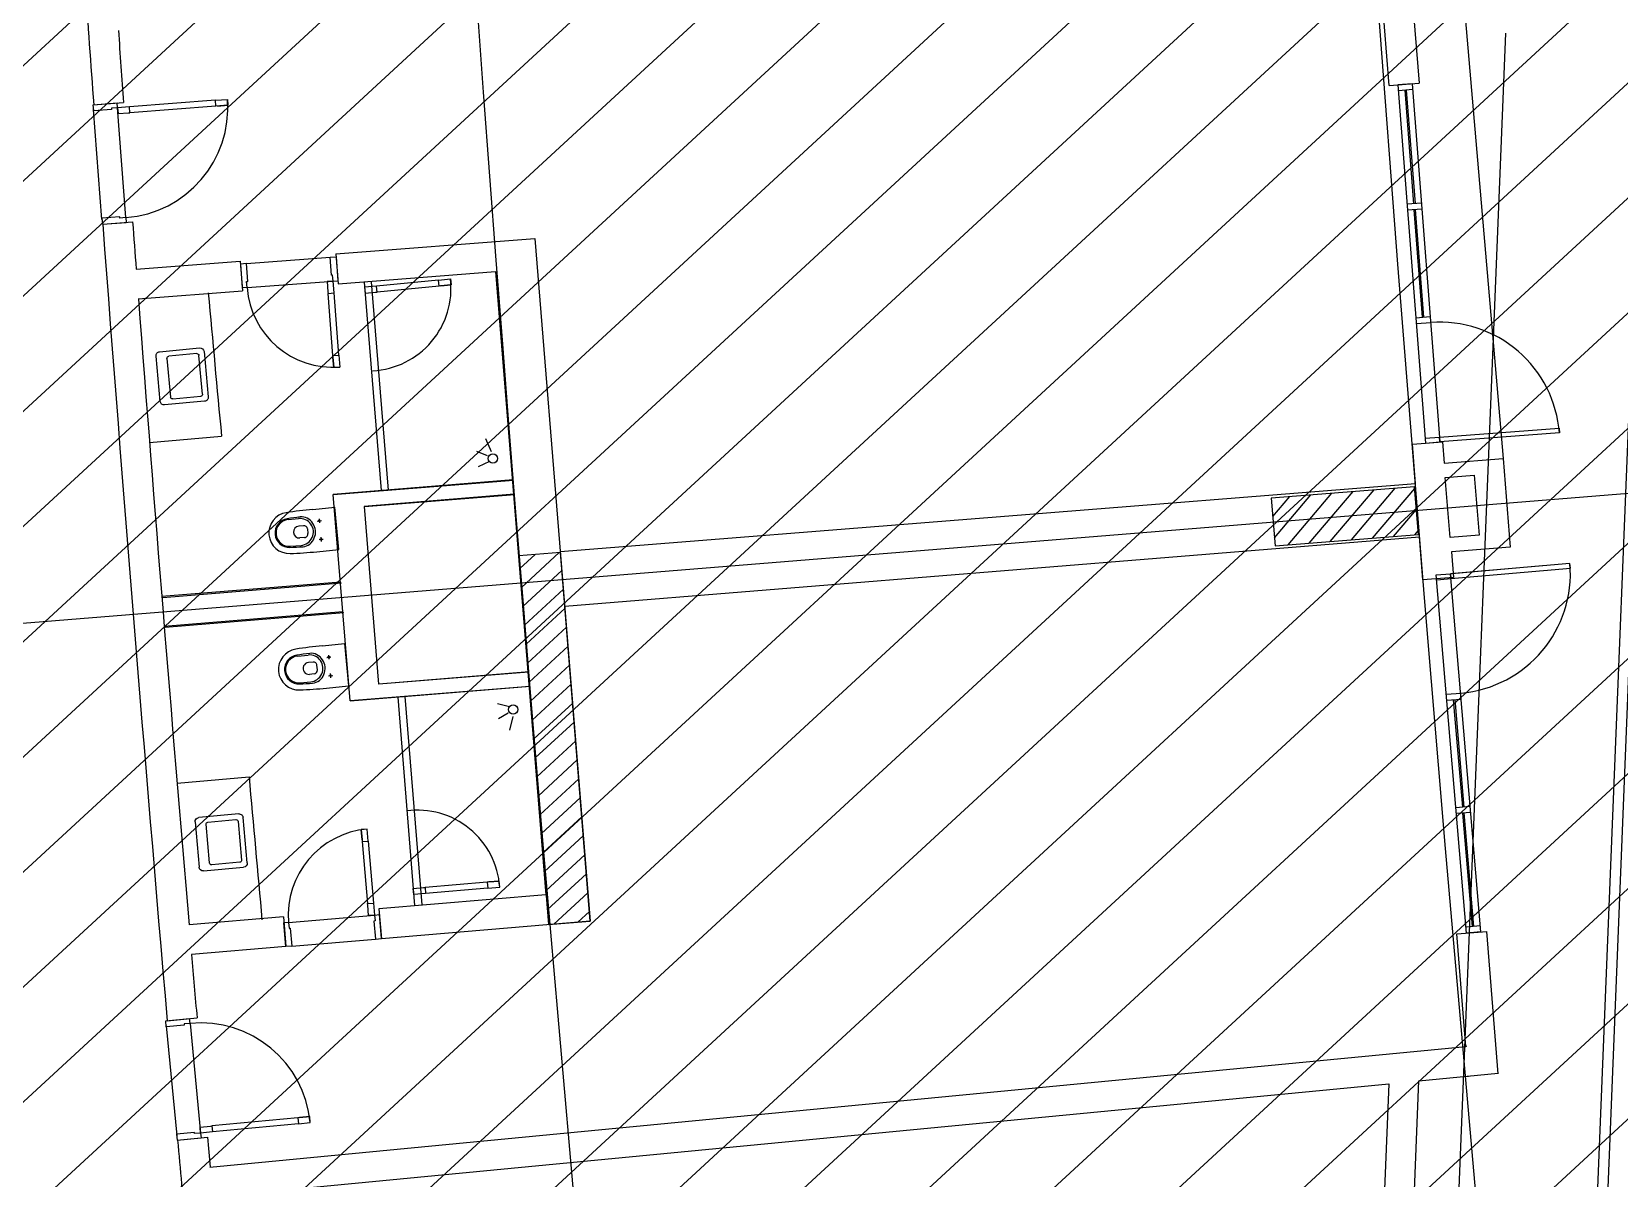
# Model space of a CAD drawing. Extents: x -678889171 to 586587, y -792238163 to 335485.
# Drawn here: x -678719757 to -678706508, y -792102568 to -792092997 of the extents above; entities that cross this region are included whole.
import ezdxf
from ezdxf.enums import TextEntityAlignment as Align

# ---------------------------------------------------------------- set-up
doc = ezdxf.new("R2010")
doc.units = 0
doc.header["$MEASUREMENT"] = 0
for name, color, linetype in [('A-FLOR-PATT', 252, 'Continuous'), ('A-SITE-PATT', 252, 'Continuous'), ('A-WALL', 252, 'Continuous')]:
    doc.layers.add(name, color=color, linetype=linetype)
doc.layers.add('BASEMENT3 LAYOUT$0$HATCH3', color=252, linetype='Continuous', lineweight=15)
doc.styles.add('Ground floor Towers$0$$Bas01-Rname$0$EN-SC', font='swissc.ttf')
doc.styles.add('Ground floor Towers$0$$Bas01-Rname$0$EN-SCL', font='swisscl.ttf')
doc.styles.add('Ground floor Towers$0$04-Ground Floor$0$V2-lower ground$0$LEVEL  FOR LICENSE LOWER GR$0$$LG- LEVEL$0$AR-SR', font='sarb.shx')

# ---------------------------------------------------------------- blocks, each defined once
blk = doc.blocks.new('A$C61C61320')
at = {"layer": 'BASEMENT3 LAYOUT$0$HATCH3'}
h = blk.add_hatch(dxfattribs=at)
h.set_pattern_fill('JIS_WOOD', color=256, scale=1000, style=0)
h.set_pattern_definition([(45, (-845711.5632553247, -468029.5931597503), (-499.9999991609842, 499.9999991609843), [])])
h.paths.add_polyline_path([(11086.00013759569, -61354.85490543771), (12440.74077330553, -169431.9252005816), (-18168.17453308101, -169031.9252005816), (-24087.31416799291, -98540.68329571502), (-23668.41511030192, -60233.84526748693)])
blk = doc.blocks.new('GR')
at = {"layer": 'A-FLOR-PATT'}
for p, q in [((93925.82694351109, 253468.0982075394), (94085.65867057705, 3693.56110051967)), ((93867.77980905012, 253253.876272934), (93986.20065903949, 3755.128903121513)), ((91918.40900584235, 99257.2808236224), (92912.18889997705, 91406.04878135034)), ((91902.92185323112, 96024.0645054795, 1.341653862677473e-08), (92085.62577808186, 94509.70724268521, 1.341653862677473e-08)), ((91837.42564028807, 94479.76243346644), (91696.43500740975, 95648.37547262096)), ((92790, 94955), (92790, -11880)), ((91837.42564028807, 94479.76243346644), (92085.62577808186, 94509.70724268521)), ((92028.62704356488, 94501.95007384742), (91909.4554973008, 94487.87376179428)), ((91909.4554973008, 94487.87376179428), (92261.36329740848, 91508.58510504694)), ((92028.62704357065, 94501.9500737986), (92380.53484367825, 91522.66141705125)), ((92034.49217358697, 94452.29526290398), (91915.32062732296, 94438.21895085093)), ((91968.82030644674, 94444.53822924999), (92080.25777648082, 93501.09682127998)), ((91980.73746107315, 94445.94586045528), (92092.17493110725, 93502.50445248524)), ((82054.38623211654, 93958.1545592152), (81339.25303007755, 93874.58121812393)), ((82054.38623211654, 93958.1545592152), (82153.71028795527, 93969.7619677001)), ((82060.18993635899, 93908.49253129584), (82054.38623211654, 93958.1545592152)), ((82153.71028795527, 93969.7619677001), (82159.51399219772, 93920.09993978073)), ((81036.63789916737, 93879.48861500472), (81288.95512388065, 93908.45568409092)), ((81036.63789916737, 93879.48861500472), (81235.28601084485, 93902.70343197453)), ((81042.44160340982, 93829.82658708535), (81036.63789916737, 93879.48861500472)), ((81148.06902062232, 92925.97767895277), (81041.28086256127, 93839.75899266923)), ((81191.42768716793, 93847.2376998127), (81042.44160340982, 93829.82658708535)), ((81239.92897423882, 93862.97380963902), (81190.26694631945, 93857.17010539658)), ((81190.26694631945, 93857.17010539658), (81191.42768716793, 93847.2376998127)), ((81239.92897423882, 93862.97380963902), (81235.28601084485, 93902.70343197453)), ((81339.25303007755, 93874.58121812393), (81239.92897423882, 93862.97380963904)), ((81239.92897423882, 93862.97380963904), (81245.73267848126, 93813.31178171966)), ((81346.71713229989, 92949.19249592257), (81239.92897423882, 93862.97380963904)), ((81245.73267848126, 93813.31178171966), (81332.14460706097, 93823.41022710151)), ((81332.14460706097, 93823.41022710151), (81345.05673432001, 93824.91919020456)), ((81345.05673432001, 93824.91919020456), (81339.25303007755, 93874.58121812393)), ((82060.18993635899, 93908.49253129582), (81345.05673432001, 93824.91919020456)), ((82159.51399219772, 93920.09993978073), (82060.18993635899, 93908.49253129584)), ((82159.51399219772, 93920.09993978073), (82073.10206361802, 93910.00149439886)), ((82073.10206361802, 93910.00149439886), (82159.51399219772, 93920.09993978073)), ((38263.88568639616, 84371.27571807358), (113260, 93510)), ((92145.9296440072, 93508.8538549796), (92026.7580977432, 93494.77754292657)), ((92151.79477402929, 93459.19904403623), (92032.62322776526, 93445.12273198318)), ((92191.69524651751, 92557.65541328798), (92086.12290648262, 93451.44201033418)), ((92203.61240114445, 92559.06304448846), (92098.04006110909, 93452.8496415395)), ((81295.89436353202, 92953.321197264), (81146.90827977391, 92935.91008453666)), ((81146.90827977391, 92935.91008453666), (81152.71198401635, 92886.24805661727)), ((81152.71198401635, 92886.24805661727), (81351.36009569385, 92909.46287358708)), ((81155.46421514347, 92886.56969341179), (81403.77598519297, 92915.48915772417)), ((81297.05510438052, 92943.38879168012), (81295.89436353202, 92953.321197264)), ((81346.71713229989, 92949.19249592257), (81297.05510438052, 92943.38879168012)), ((81346.71713229989, 92949.19249592257), (81351.36009569385, 92909.46287358708)), ((83109.63542489852, 92718.63645102672), (84764.89122879734, 92913.54263122861)), ((84764.89122879734, 92913.54263122861), (85456.82245890518, 87238.45496774402)), ((81449.61049798946, 92523.0452436997), (82315.13498960604, 92624.99288562269)), ((82315.1137727315, 92625.17336748465), (82344.36022377985, 92376.38771662119)), ((82367.71976292494, 92605.93428467805), (83062.93246269951, 92687.66128188056)), ((83062.93246269951, 92687.66128188056), (83112.59051268343, 92693.49892453788)), ((83080.44539067148, 92538.68713192886), (83062.93246269951, 92687.66128188056)), ((83109.63542489852, 92718.63645102672), (83138.88187594686, 92469.85080016326)), ((83112.59051268343, 92693.49892453788), (83135.9410833127, 92494.86672460228)), ((83138.88187594686, 92469.85080016326), (84447.5145928116, 92623.68950654041)), ((84447.5145928116, 92623.68950654041), (85079.4207008602, 87443.27047117583)), ((82367.71976292496, 92605.93428467805), (82318.06171294105, 92600.09664202073)), ((82318.06171294105, 92600.09664202073), (82341.41228357033, 92401.46444208513)), ((82385.23269089691, 92456.96013472635), (82367.71976292496, 92605.93428467805)), ((82381.13872355745, 92406.13455621098), (83096.2146433256, 92490.19661047641)), ((83096.2146433256, 92490.19661047641), (83046.5565933417, 92484.35896781909)), ((83046.5565933417, 92484.35896781909), (83056.71409156543, 92397.95396084711)), ((83090.37700066826, 92539.85466046032), (83080.44539067148, 92538.68713192886)), ((83096.21464332558, 92490.19661047641), (83090.37700066826, 92539.85466046032)), ((83096.21464332558, 92490.19661047641), (83135.9410833127, 92494.86672460228)), ((83107.88992864023, 92390.8805105086), (83096.2146433256, 92490.19661047641)), ((83355.60786855977, 92490.49902064267), (83566.88817597581, 90758.40541940238)), ((83415.16641715533, 92497.76395623709), (83626.44672457136, 90765.67035499681)), ((83974.79314342898, 92534.17195322478, 3.816929673116099e-06), (83459.71398483566, 92462.80347010677, 3.828486701243322e-06)), ((83981.65549757495, 92484.64511105235, 3.816929673116098e-06), (83466.57633898163, 92413.27662793433, 3.828486701243321e-06)), ((83974.79314342898, 92534.17195322478, 3.814707167707017e-06), (84073.84682777384, 92547.89666151672, 3.814707167707017e-06)), ((83981.65549757495, 92484.64511105235, 3.814707167707017e-06), (83974.79314342898, 92534.17195322478, 3.814707167707017e-06)), ((84080.70918191981, 92498.36981934428, 3.814707167707017e-06), (83981.65549757495, 92484.64511105235, 3.814707167707017e-06)), ((84080.70918191981, 92498.36981934428, 3.814707167707017e-06), (83994.53247653977, 92486.4293231303, 3.814707167707017e-06)), ((83994.53247653977, 92486.4293231303, 3.814707167707017e-06), (84080.70918191981, 92498.36981934428, 3.814707167707017e-06)), ((84073.84682777384, 92547.89666151672, 3.814707167707017e-06), (84080.70918191981, 92498.36981934428, 3.814707167707017e-06)), ((92138.19556737103, 92551.33613490855), (92257.36711364081, 92565.4124469128)), ((92144.06069737283, 92501.68132396275), (92263.2322436426, 92515.75763596702)), ((81475.48432070261, 92274.3070660109), (82344.36022377985, 92376.38771662122)), ((82381.13872355745, 92406.13455621098), (82341.41228357033, 92401.46444208513)), ((82375.30108090013, 92455.79260619488), (82385.23269089691, 92456.96013472635)), ((82381.13872355745, 92406.13455621098), (82375.30108090013, 92455.79260619488)), ((83056.71409156543, 92397.95396084711), (83058.23187865634, 92385.0428678513)), ((83058.23187865634, 92385.0428678513), (83107.88992864023, 92390.8805105086)), ((83118.94336229247, 91868.59914801875), (83058.23187865634, 92385.0428678513)), ((83168.60141227637, 91874.43679067607), (83107.88992864023, 92390.8805105086)), ((83459.71398483566, 92462.80347010677, 3.828775626946503e-06), (83360.66030049077, 92449.07876181483, 3.828775626946503e-06)), ((83360.66030049077, 92449.07876181483, 3.828775626946503e-06), (83367.52265463673, 92399.5519196424, 3.828775626946503e-06)), ((83367.52265463673, 92399.5519196424, 3.828775626946503e-06), (83453.69936001678, 92411.49241585638, 3.828775626946503e-06)), ((83453.69936001678, 92411.49241585638, 3.828775626946503e-06), (83466.57633898163, 92413.27662793433, 3.828775626946503e-06)), ((83466.57633898163, 92413.27662793433, 3.828775626946503e-06), (83459.71398483566, 92462.80347010677, 3.828775626946503e-06)), ((83118.94336229248, 91868.59914801875), (83168.60141227639, 91874.43679067607)), ((83130.61864760713, 91769.28304805096), (83118.94336229248, 91868.59914801875)), ((83130.61864760713, 91769.28304805096), (83120.46114938338, 91855.68805502294)), ((83120.46114938338, 91855.68805502294), (83130.61864760713, 91769.28304805096)), ((83168.60141227639, 91874.43679067607), (83180.27669759102, 91775.12069070828)), ((83180.27669759102, 91775.12069070828), (83130.61864760713, 91769.28304805096)), ((92256.5706646853, 91549.56051356753), (92375.74221095514, 91563.63682557183)), ((92375.88939510271, 91562.39074901075), (93369.13206512755, 91678.44681885662)), ((92380.53163784447, 91522.66104246356), (92375.88939510271, 91562.39074901075)), ((93373.77430786929, 91638.7171123094), (92380.53163784447, 91522.66104246356)), ((93369.13206512755, 91678.44681885662), (93373.77430786929, 91638.7171123094)), ((92153.70091931045, 91495.13914396205), (92401.45863922978, 91525.10627121554)), ((92191.21289256217, 91169.39584615402), (92153.70091931045, 91495.13914396205)), ((92261.36329740848, 91508.58510504694), (92380.53484367825, 91522.66141705122)), ((92401.45863922978, 91525.10627121554), (92423.10373553087, 91346.57463107155)), ((92423.10373553087, 91346.57463107155), (92912.18889997705, 91406.04878135034)), ((92912.18889997705, 91406.04878135034), (93001.82611027035, 90668.70208444561)), ((81620.32634942047, 91080.3080894843), (82218.13425462753, 91159.5045497306)), ((84474.38566710349, 91120.31390686693), (84423.05227919076, 91226.11996257426)), ((85082.28888981845, 90310.30769674087), (92191.21289256217, 91169.39584615402)), ((92437.57651509019, 91227.45058303978), (92678.47682258046, 91256.74474718825)), ((92498.26832542721, 90728.35200155333), (92437.57651509019, 91227.45058303978)), ((92678.47682258046, 91256.74474718825), (92739.16863291748, 90757.6461657018)), ((84442.31349495189, 91084.7744184504), (84353.4899142118, 91116.16765186399)), ((84462.75200392955, 91036.64404124249), (84368.69828858179, 90991.01247675123)), ((92184.71324105677, 91141.26036351989), (90993.38073861436, 90997.29207317624)), ((91033.11734752427, 90668.47304213548), (91322.19976965501, 91037.02868208627)), ((91148.57821794006, 90613.13694998645), (91497.69962197286, 91058.2372142484)), ((91324.07807025756, 90634.34548214846), (91673.19947429048, 91079.44574641029)), ((91499.57792257553, 90655.5540143107), (91848.69932660833, 91100.65427857242)), ((91675.07777489314, 90676.7625464726), (92024.19917892583, 91121.86281073431)), ((91850.57762721076, 90697.97107863473), (92186.52422043332, 91126.2745733331)), ((92232.70267117117, 90744.14952937257), (92184.71324105677, 91141.26036351989)), ((84663.88988697647, 90892.21739040103), (83170.26926311948, 90710.02595204837)), ((83170.26926311948, 90710.02595204837), (84669.16370162756, 90890.57450314742)), ((90993.38073861436, 90997.29207317624), (91041.37016872875, 90600.18123902893)), ((91011.90881536237, 90843.97289445321), (91146.69991733739, 91015.82014992414)), ((92026.0774795285, 90719.17961079674), (92207.73275259545, 90950.77472101524)), ((84678.41975816543, 90773.10029320889), (83432.95975345658, 90621.17941983299)), ((83433.00527143531, 90620.8062596428), (84683.69358923148, 90771.45727138408)), ((92201.57733184623, 90740.38814295875), (92228.94128475746, 90775.27486869763)), ((92739.16863291748, 90757.6461657018), (92498.26832542721, 90728.35200155333)), ((83379.62356426209, 88993.72191105108), (83170.26926311948, 90710.02595204837)), ((85137.48290035836, 89857.61697447882), (92242.5438577224, 90723.65235623528)), ((91041.37016872875, 90600.18123902893), (92232.70267117117, 90744.14952937257)), ((92283.64965503616, 90366.7013132666), (92242.5438577224, 90723.65235623528)), ((93001.82611027035, 90668.70208444561), (92513.07029132312, 90609.26798351854)), ((82801.32093244822, 90484.61817058835, 1.526513861043059e-07), (82888.94086039884, 90497.05878995791, 1.526513901198692e-07)), ((83005.32387043649, 90578.78016412316, 1.526514042136539e-07), (83187.87495499197, 90603.69277004001, 1.526514042136539e-07)), ((83060.31600632615, 90503.02020865766, 1.526513978611645e-07), (83065.04856344806, 90468.34164318728, 1.526513978611645e-07)), ((83235.87660579997, 90251.95303455408, 1.526514042136539e-07), (83187.87495499197, 90603.69277004001, 1.526514042136539e-07)), ((83613.21381021054, 89143.4416120857), (83433.00527143531, 90620.8062596428)), ((92513.07029132312, 90609.26798351854), (92538.55651905779, 90398.02318348059)), ((93506.01546824716, 90553.76623689425), (92513.97552211875, 90427.8426164268)), ((92519.01246692703, 90388.16101884053), (93511.05241305547, 90514.08463930796)), ((92525.59887930374, 90430.134846182), (93276.80947546498, 90527.45318476237)), ((93511.05241305547, 90514.08463930796), (93506.01546824716, 90553.76623689425)), ((82932.34837266216, 90439.7357530783, 1.526513917196928e-07), (82893.62124933474, 90434.45069238366, 1.526513899461647e-07)), ((82966.12933488419, 90414.06774592242, 1.526513930809405e-07), (82971.42979886073, 90375.22775259553, 1.526513930809405e-07)), ((83045.34300215187, 90483.31464736155, 1.526513970671033e-07), (83080.02156762232, 90488.04720448346, 1.526513986552257e-07)), ((92538.55651905779, 90398.02318348059), (92283.64965503616, 90366.7013132666)), ((92394.91505940704, 90412.8816139436), (92513.97872407055, 90427.84302286344)), ((92768.95028240305, 87436.28999735285), (92394.91505940704, 90412.8816139436)), ((92400.10524112458, 90371.95466138679), (92519.16890578816, 90386.91607030663)), ((92513.97552211875, 90427.8426164268), (92519.01246692703, 90388.16101884053)), ((92888.01394706663, 87451.25140627267), (92513.97872407055, 90427.84302286341)), ((82831.55175553822, 90263.09700333248, 1.526513861043059e-07), (82919.30115481054, 90274.58890098764, 1.526513901198692e-07)), ((82945.76179170485, 90341.4467903735, 1.526513917196928e-07), (82907.03466837744, 90336.16172967886, 1.526513899461647e-07)), ((83053.32552124451, 90227.04042863724, 1.526514042136539e-07), (83235.87660579997, 90251.95303455408, 1.526514042136539e-07)), ((83066.30146940608, 90329.7381431353, 1.526513970671033e-07), (83100.98003487653, 90334.47070025721, 1.526513986552257e-07)), ((83081.27447358034, 90349.44370443148, 1.526513978611645e-07), (83086.00703070227, 90314.76513896104, 1.526513978611645e-07)), ((85085.1080532101, 90303.7012381251), (84737.65352057191, 90261.56636243686)), ((84737.65352057191, 90261.56636243686), (85109.46924668775, 87195.48257236695)), ((84750.59883720183, 90156.01658789994, 4.916867328485598e-08), (84872.71321897535, 90278.13096967345, 4.916867328485598e-08)), ((84769.91128525426, 89998.5523406557, 4.916867328485598e-08), (85074.20179471668, 90302.84285011812, 4.916867328485598e-08)), ((85456.89650570278, 87237.8423530492), (85085.1080532101, 90303.7012381251)), ((84789.22373330667, 89841.08809341148, 4.916867328485598e-08), (85103.1401099265, 90155.00447003132, 4.916867328485598e-08)), ((83259.17405864816, 89981.27157319945), (81774.68731533318, 89800.33227543978)), ((83268.11766716975, 89974.24481383552), (81783.0276327296, 89790.37148351694)), ((84808.53618135907, 89683.62384616725, 4.916867328485598e-08), (85122.25886398334, 89997.34652879152, 4.916867328485598e-08)), ((84827.84862941148, 89526.15959892303, 4.916867328485598e-08), (85141.37761804018, 89839.68858755172, 4.916867328485598e-08)), ((83289.42189336226, 89733.10818247651), (81804.93515004728, 89552.16888471684)), ((83298.83633904546, 89726.1392653321), (81813.74630460532, 89542.2659350135)), ((84847.1610774639, 89368.6953516788, 4.916867328485598e-08), (85160.49637209701, 89682.03064631192, 4.916867328485598e-08)), ((83130.99080479563, 89444.31554227431), (83313.49823221666, 89469.54598702077)), ((83313.49823221666, 89469.54598702077), (83362.11229541394, 89117.8903701746)), ((84866.47352551631, 89211.23110443458, 4.916867328485598e-08), (85179.61512615385, 89524.37270507212, 4.916867328485598e-08)), ((92519.59346707261, 89420.68440841338), (92638.65713173611, 89435.64581733324)), ((82927.15214057286, 89349.79846073782), (83014.75027280829, 89362.39163401682)), ((83058.25753599111, 89305.14426963798), (83019.53967426426, 89299.79178133214)), ((83171.17611015035, 89348.9198556456), (83205.84638223378, 89353.71279145377)), ((83190.90771409615, 89333.98118750798), (83186.11477828797, 89368.65145959139)), ((84885.78597356872, 89053.76685719036, 4.916867328485598e-08), (85198.73388021068, 89366.71476383232, 4.916867328485598e-08)), ((92525.82738745588, 89371.07454813686), (92644.89105211939, 89386.03595705672)), ((92579.27863531567, 89377.79117305156), (92691.48920221724, 88484.81368805235)), ((92591.18500178198, 89379.28731394348), (92703.39556868428, 88486.30982893947)), ((83071.84208548174, 89206.87881276151), (83033.12422375489, 89201.52632445567)), ((83097.45123086052, 89240.70441952575), (83092.08314275535, 89279.5351242592)), ((83192.40196872943, 89195.38007927615), (83227.07224081286, 89200.17301508432)), ((83212.13357267523, 89180.44141113858), (83207.34063686705, 89215.11168322194)), ((83379.62356426209, 88993.72191105108), (84877.9987134101, 89178.52763968258)), ((84873.24418811906, 89175.91334940374), (83379.62356426209, 88993.72191105108)), ((84863.46882922361, 89297.64484342952), (83613.21381021054, 89143.4416120857)), ((84858.7143169301, 89295.03044659588), (83613.25431222127, 89143.10957321998)), ((84905.09842162114, 88896.30260994614, 4.916867328485598e-08), (85217.85263426753, 89209.05682259254, 4.916867328485598e-08)), ((82957.76865311908, 89128.33027032074), (83045.4979084911, 89139.97494877237)), ((83179.60486799291, 89092.65992542815), (83362.11229541394, 89117.8903701746)), ((83776.24247711843, 89042.1013784051), (83987.51397660837, 87310.07998527809)), ((83835.801025714, 89049.36631399953), (84047.07252520393, 87317.3449208725)), ((84924.41086967356, 88738.8383627019, 4.916867328485598e-08), (85236.97138832437, 89051.39888135274, 4.916867328485598e-08)), ((84711.26742351968, 88997.74010794343), (84609.00646635483, 89019.44351063443)), ((84702.98846496493, 88946.10945130754), (84624.30625458363, 88894.29947766187)), ((84742.65839586215, 88919.31437627423), (84718.24307717243, 88804.27555520838)), ((84943.72331772596, 88581.37411545767, 4.916867328485598e-08), (85256.0901423812, 88893.74094011294, 4.916867328485598e-08)), ((84963.03576577838, 88423.90986821345, 4.916867328485598e-08), (85275.20889643805, 88736.08299887313, 4.916867328485598e-08)), ((84982.34821383079, 88266.44562096923, 4.916867328485598e-08), (85294.32765049489, 88578.42505763333, 4.916867328485598e-08)), ((85001.6606618832, 88108.98137372501, 4.916867328485598e-08), (85313.44640455172, 88420.76711639353, 4.916867328485598e-08)), ((92757.10161945048, 88493.05847208425), (92638.03795478084, 88478.09706321314)), ((92763.33553981347, 88443.4486118052), (92644.27187514385, 88428.48720293408)), ((92816.16760988258, 87492.61648252209), (92697.72312260051, 88435.20382777584)), ((92828.07397634955, 87494.11262340922), (92709.62948906748, 88436.699968663)), ((81965.58836504212, 88248.13873176869), (82563.37331187523, 88327.50829887929)), ((85020.97310993561, 87951.51712648079, 4.916867328485598e-08), (85332.56515860856, 88263.10917515373, 4.916867328485598e-08)), ((85040.28555798803, 87794.05287923657, 4.916867328485598e-08), (85351.6839126654, 88105.45123391393, 4.916867328485598e-08)), ((83566.81784324211, 87930.61392319314), (83517.2114413561, 87924.35254220157)), ((83517.2114413561, 87924.35254220157), (83528.10624428146, 87838.0374029199)), ((83528.10624428146, 87838.0374029199), (83517.2114413561, 87924.35254220157)), ((83517.2114413561, 87924.35254220157), (83529.73420333928, 87825.13973842954)), ((83579.34060522528, 87831.40111942112), (83566.81784324211, 87930.61392319314)), ((85059.59800604043, 87636.58863199233, 4.916867328485598e-08), (85370.80266672223, 87947.79329267413, 4.916867328485598e-08)), ((83529.73420333928, 87825.13973842954), (83579.34060522528, 87831.40111942112)), ((83529.73420333926, 87825.13973842954), (83594.85256565176, 87309.23315881507)), ((83579.34060522527, 87831.40111942112), (83644.45896753776, 87315.49453980665)), ((85078.91045409285, 87479.12438474812, 4.916867328485598e-08), (85389.92142077905, 87790.13535143432, 4.916867328485598e-08)), ((85098.2229021453, 87321.6601375039, 4.916867328485598e-08), (85409.04017483591, 87632.47741019452, 4.916867328485598e-08)), ((83970.0531502813, 87451.01862456172, -6.350406854511212e-07), (84056.35552048872, 87462.01411893773, -6.350406854511212e-07)), ((83976.37239992268, 87401.41956122412, -6.350406854511212e-07), (83970.0531502813, 87451.01862456172, -6.350406854511212e-07)), ((84056.35552048872, 87462.01411893773, -6.350406854511212e-07), (84069.25127695651, 87463.65712384449, -6.350406854511212e-07)), ((84585.0815356676, 87529.37732011487, -6.348027087956184e-07), (84069.25127695651, 87463.65712384449, -6.350348811424507e-07)), ((84069.25127695651, 87463.65712384449, -6.350406854511212e-07), (84075.57052659789, 87414.05806050688, -6.350406854511212e-07)), ((84591.40078530899, 87479.77825677727, -6.373354975149284e-07), (84075.57052659789, 87414.05806050688, -6.375676698617607e-07)), ((84684.27966234281, 87542.01581939764, -6.347580602673822e-07), (84585.0815356676, 87529.37732011487, -6.347580602673822e-07)), ((84585.0815356676, 87529.37732011487, -6.347580602673822e-07), (84591.40078530899, 87479.77825677727, -6.347580602673822e-07)), ((84591.40078530899, 87479.77825677727, -6.347580602673822e-07), (84690.5989119842, 87492.41675606003, -6.347580602673822e-07)), ((84684.27966234281, 87542.01581939764, -6.347580602673822e-07), (84597.97729213537, 87531.02032502163, -6.347580602673822e-07)), ((84597.97729213537, 87531.02032502163, -6.347580602673822e-07), (84684.27966234281, 87542.01581939764, -6.347580602673822e-07)), ((84690.5989119842, 87492.41675606003, -6.347580602673822e-07), (84684.27966234281, 87542.01581939764, -6.347580602673822e-07)), ((85153.64783278355, 87200.30837284552, 4.916867328485598e-08), (85428.15892889275, 87474.81946895472, 4.916867328485598e-08)), ((92688.34647331994, 87426.83160771895), (92936.54661111372, 87456.77641693772)), ((92881.78002670976, 87500.86126650301), (92762.71636204013, 87485.89985763188)), ((92888.01394707274, 87451.25140622389), (92768.95028240305, 87436.28999735285)), ((93079.5528999009, 86271.45643967365), (92936.54661111372, 87456.77641693772)), ((83594.85256565176, 87309.23315881507), (83644.45896753776, 87315.49453980665)), ((83644.45896753776, 87315.49453980665), (83656.98172952094, 87216.28173603462)), ((85079.4207008602, 87443.27047117583), (83690.77313018678, 87269.31264630273)), ((84075.57052659789, 87414.05806050688, -6.350406854511212e-07), (83976.37239992268, 87401.41956122412, -6.350406854511212e-07)), ((85355.64823998368, 87225.53208474905, 4.916867328485598e-08), (85447.27768294959, 87317.16152771495, 4.916867328485598e-08)), ((92801.26993801183, 86490.85571647424), (92688.34647331994, 87426.83160771895)), ((82942.64954236243, 87126.1178497558), (83656.98172952094, 87216.28173603462)), ((83596.48052470956, 87296.3354943247), (83594.85256565176, 87309.23315881507)), ((83607.37532763493, 87210.02035504305), (83596.48052470956, 87296.3354943247)), ((83656.98172952094, 87216.28173603462), (83607.37532763493, 87210.02035504305)), ((83656.98172952094, 87216.28173603462), (83696.66685102975, 87221.2908408279)), ((83656.98172952094, 87216.28173603462), (83663.24311051253, 87166.67533414862)), ((83690.77313018678, 87269.31264630273), (83721.74996471684, 87021.23919806108)), ((83721.71237499609, 87022.86523328385), (83696.66685102975, 87221.2908408279)), ((85456.82245890518, 87238.45496774402), (83721.74996471684, 87021.2391980611)), ((85109.46924668775, 87195.48257236695), (85456.89650570278, 87237.8423530492)), ((82897.03311028989, 87170.75658566008), (82112.81500476634, 87072.83157731085)), ((82897.03311028989, 87170.75658566013), (82928.00994481996, 86922.68313741848)), ((82942.64954236243, 87126.1178497558), (82902.96442085362, 87121.10874496253)), ((82928.00994481996, 86922.68313741848), (82902.96442085362, 87121.10874496253)), ((82942.64954236243, 87126.1178497558), (82948.91092335401, 87076.51144786978)), ((82948.91092335401, 87076.51144786978), (82958.8322037312, 87077.7637240681)), ((82958.8322037312, 87077.7637240681), (82977.61634670598, 86928.94451841008)), ((83663.24311051253, 87166.67533414862), (83653.32183013532, 87165.42305795029)), ((83653.32183013532, 87165.42305795029), (83672.10597311007, 87016.60385229226)), ((82928.00994481996, 86922.68313741845), (82144.18040313525, 86824.80664888391)), ((82977.61634670598, 86928.94451841008), (82928.00994481996, 86922.68313741848)), ((82977.61634670597, 86928.94451841006), (83672.10597311007, 87016.60385229226)), ((83672.10597311007, 87016.60385229226), (83721.71237499609, 87022.86523328385)), ((82368.77674083589, 85058.04362660999), (92801.26993801184, 86490.85571647424)), ((92807.71645338126, 86491.7410892211), (92808.69094236771, 86491.87492679711)), ((81951.09680243311, 86262.413138911), (82149.23681165936, 86289.62594368731)), ((81957.90000362718, 86212.87813660443), (81951.09680243311, 86262.413138911)), ((81963.48235418007, 86263.86045675851), (82211.15905180702, 86297.8766942993)), ((82154.67937261461, 86249.99794184207), (82149.23681165936, 86289.62594368731)), ((92421.388663621, 86186.33551788442), (93078.92718785058, 86276.64270805087)), ((81956.53936338829, 86222.78513706573), (82081.71826535936, 85311.34109462496)), ((82106.50501054687, 86233.28774018667), (81957.90000362718, 86212.87813660443)), ((82154.67937261461, 86249.99794184207), (82105.14437030806, 86243.19474064799)), ((82105.14437030806, 86243.19474064799), (82106.50501054687, 86233.28774018667)), ((82154.67937261461, 86249.99794184207), (82279.85827458568, 85338.55389940129)), ((82402.75474522763, 84810.36339589121), (92171.388663621, 86152.00019499505)), ((92171.388663621, 86152.00019499505), (92171.38866362101, 85269.90160547523)), ((92421.388663621, 85270.06476905955), (92421.388663621, 86186.33551788442)), ((92831.8444964814, 86237.43584761838), (92831.21878443107, 86242.6221159956)), ((83085.42911121926, 85499.66140129078), (82372.12507800473, 85401.69530409602)), ((83184.49911583238, 85513.26780367893), (83085.42911121926, 85499.66140129077)), ((83085.42911121926, 85499.66140129077), (83092.23231241334, 85450.12639898421)), ((83092.23231241334, 85450.12639898421), (83191.30231702646, 85463.73280137236)), ((83184.49911583238, 85513.26780367893), (83098.30821181896, 85501.43023360123)), ((83098.30821181896, 85501.43023360123), (83184.49911583238, 85513.26780367893)), ((83191.30231702646, 85463.73280137236), (83184.49911583238, 85513.26780367893)), ((82228.9626320403, 85341.65769866854), (82080.35762512063, 85321.2480950863)), ((82230.32327227913, 85331.75069820722), (82228.9626320403, 85341.65769866854)), ((82279.85827458568, 85338.5538994013), (82230.32327227913, 85331.75069820722)), ((82273.0550733916, 85388.08890170786), (82359.24597740502, 85399.92647178555)), ((82279.85827458568, 85338.55389940129), (82273.0550733916, 85388.08890170786)), ((82378.92827919881, 85352.16030178945), (82279.85827458568, 85338.55389940129)), ((82279.85827458568, 85338.5538994013), (82285.30083554095, 85298.92589755605)), ((82359.24597740502, 85399.92647178555), (82372.12507800473, 85401.69530409602)), ((82372.12507800473, 85401.69530409602), (82378.92827919881, 85352.16030178945)), ((83092.23231241334, 85450.12639898421), (82378.92827919881, 85352.16030178945)), ((82080.35762512063, 85321.2480950863), (82087.1608263147, 85271.71309277973)), ((82087.16082631459, 85271.71309277974), (82338.47293311206, 85306.22862211132)), ((82087.1608263147, 85271.71309277973), (82285.30083554095, 85298.92589755605))]:
    blk.add_line(p, q, dxfattribs=at)
at = {"layer": 'A-FLOR-PATT', "extrusion": (-4.193038423489522e-17, -5.617684374178618e-18, -1)}
for p, q in [((81673.69829085219, 91842.28174264822), (82006.00911714457, 91886.80357020348)), ((81984.25279196096, 91838.78530773474), (81751.63521355623, 91807.62002844596)), ((82046.13219129009, 91503.16205904866), (82003.09442465333, 91824.39585779794)), ((82043.69238252938, 91858.02467032964), (82094.15045375866, 91481.40573386499)), ((81695.3774622078, 91427.97954079881), (81644.91939097852, 91804.59847726324)), ((81737.24576361937, 91788.77839575382), (81780.28353025619, 91467.54459700431)), ((82065.371553885, 91443.72246848023), (81733.06072759262, 91399.20064092474)), ((81799.12516294856, 91453.1551470675), (82031.74274135329, 91484.32042635628))]:
    blk.add_line(p, q, dxfattribs=at)
at = {"layer": 'A-FLOR-PATT', "extrusion": (-4.194515062946943e-17, -5.50634529292884e-18, -1)}
for p, q in [((82489.97767751559, 88013.29603156075), (82157.54982313316, 87969.65659949894)), ((82577.04242916335, 87607.66562102875), (82527.58440616005, 87984.4171893287)), ((82128.67098090111, 87932.04987085448), (82178.12900390453, 87555.29830255453)), ((82263.13981240138, 87594.63780563592), (82220.95502807491, 87915.98473153915)), ((82235.39444919094, 87934.78809586144), (82468.09394725855, 87965.3356983047)), ((82486.89731158083, 87950.89627718867), (82529.0820959073, 87629.54935128544)), ((82514.64267479116, 87610.74598696339), (82281.94317672355, 87580.19838452013)), ((82215.73573254899, 87526.41946032224), (82548.1635869313, 87570.05889238406))]:
    blk.add_line(p, q, dxfattribs=at)
at = {"layer": 'A-FLOR-PATT'}
for centre, radius in [((84488.74258251928, 91064.02150208039), 38.24641586430788), ((83062.6822848871, 90485.6809259225, 1.526513978611645e-07), 7.5), ((83083.6407521413, 90332.10442169626, 1.526513978611645e-07), 7.5), ((83188.51124619207, 89351.31632354969), 7.5), ((83209.73710477115, 89197.77654718024), 7.5), ((84743.07325701788, 88977.40726522915), 38.24641586430788)]:
    blk.add_circle(centre, radius, dxfattribs=at)
for centre, radius, start, end in [((687279.656740699, 163488.6097753342), 623072.5456272444, 169.8809308091749, 188.016783999427), ((687377.2148750997, 163494.3993246956), 622619.9563395467, 169.8833632136182, 188.0029312343603), ((687457.6315433225, 163499.1463224945), 615150.2507543761, 171.0710527946992, 188.0887984813754), ((687457.6315433222, 163499.1463224945), 607150.2507543757, 171.117562181745, 188.0887984813754), ((687457.6315433218, 163499.1463224948), 599650.2507543752, 171.0076615978963, 188.0887984813754), ((687457.6315433226, 163499.1463224945), 610400.2408953042, 186.4541685044619, 186.5491222666743), ((687457.6315433225, 163499.1463224945), 610150.2507543761, 186.4924162632085, 186.5491222666743), ((81239.92897423882, 93862.97380963904), 919.9999999997037, 276.6655804851116, 6.665580485111618), ((687457.6315433226, 163499.1463224945), 610400.2408953042, 186.6429875050003, 187.2692470590347), ((687457.6315433225, 163499.1463224945), 610150.2507543761, 186.6429875050003, 186.6800901968966), ((83395.28343658226, 92440.05273948262, 3.794547867249345e-06), 687.0797532929839, 275.1714442409263, 9.030477759389548), ((92380.53164427866, 91522.66104321534), 999.9999999999949, 6.664541203002522, 96.66454120383065), ((686296.6985855239, 172649.3585847313), 609550.250754376, 187.5699691883605, 187.6827885980042), ((83096.2146433256, 92490.19661047641), 719.9999999997044, 186.704737278552, 276.704737278552), ((687457.6315433225, 163499.1463224945), 610150.2507543761, 186.7035717290938, 187.195666045139), ((82817.03554211106, 90373.93935906606, 1.526513856962486e-07), 171.5000000000011, 100.9792629256031, 274.5629481703308), ((82817.03554211107, 90373.93935906608, 1.526513861317465e-07), 120.5, 100.9792629288403, 274.562948167508), ((83546.18754151149, 86615.51553892904, 1.526513856962486e-07), 4000.000000000418, 97.77110554794999, 100.9792629255845), ((83546.1875415127, 86615.51553892969, 1.526513958536352e-07), 3949, 99.3954275851091, 100.9792629288403), ((82904.72277194347, 90385.90596778864, 1.526513901474273e-07), 112.2676204798005, 277.4611470096006, 98.08106408569435), ((82917.84895445294, 90412.88194474459, 1.526513909030657e-07), 100, 64.05300865432767, 99.3954275851091), ((82904.72277194347, 90385.90596778864, 1.526513901474273e-07), 130, 311.4892024421924, 64.05300865432767), ((92513.97552854514, 90427.84261724255), 999.9999999999949, 277.2340967997001, 7.234096799700061), ((82817.03554211107, 90373.93935906608, 1.526513861317465e-07), 111.7888557810301, 98.08106408569435, 277.4611470096006), ((82900.32795885608, 90385.30621103129, 1.526513899461647e-07), 49.59999999999997, 97.77110554762719, 277.7711055476272), ((82936.40485019523, 90410.01126838935, 1.526513917196928e-07), 30, 7.77110554762719, 97.77110554762719), ((82941.70531417178, 90371.1712750625, 1.526513917196928e-07), 30, 277.7711055476272, 7.77110554762719), ((82512.4618501683, 94190.30505383071, 1.526513958536351e-07), 3949, 274.562948167508, 276.1467835036721), ((82512.46185016804, 94190.30505383125, 1.526513958536351e-07), 4000.000000000573, 274.5629481703364, 277.7711055479709), ((82924.59713874871, 90363.43355038216, 1.526513909030657e-07), 100, 276.1467835036721, 311.4892024421924), ((83678.75489715918, 85481.99873273946), 4000.000000000664, 97.8708748633119, 101.0790322409464), ((82943.05945166542, 89239.14718089599), 171.5000000000135, 101.079032240944, 274.6627174856837), ((82943.05945166547, 89239.14718089596), 120.5, 101.0790322440731, 274.6627174823771), ((82943.05945166547, 89239.14718089596), 111.7888557810301, 98.18083340091638, 277.5609163254123), ((83678.75489715926, 85481.99873274015), 3949, 99.49519690748916, 101.0790322440731), ((83026.33194900959, 89250.65905289388), 49.59999999999997, 97.87087486294298, 277.870874862943), ((83030.7257110764, 89251.2664614395), 112.2676204798005, 277.5609163254123, 98.18083340091638), ((83043.8049003586, 89278.26525414806), 100, 64.15277796921345, 99.49519690748916), ((83062.36576668386, 89275.42689356641), 30, 7.870874862942978, 97.87087486294298), ((83030.7257110764, 89251.2664614395), 130, 311.5889717575167, 64.15277796921345), ((83067.73385478901, 89236.59618883302), 30, 277.870874862943, 7.870874862942978), ((82631.84077562926, 93054.97673496231), 3949, 274.6627174823771, 276.2465528262459), ((82631.84077562802, 93054.97673496268), 4000.00000000047, 274.6627174856969, 277.8708748633314), ((83050.63917901982, 89228.8286853807), 100, 276.2465528262459, 311.5889717575167), ((687000.0063016857, 167117.5133418016), 609550.250754376, 187.4267890102575, 187.539608420614), ((84007.43349321748, 87419.18016693686, -6.723306057754678e-07), 687.0797532929834, 6.11884459377498, 99.97787811280281), ((83656.98172952094, 87216.28173603462), 719.9999999997044, 97.19390072518691, 187.1939007251869), ((687457.6315433225, 163499.1463224945), 610150.2507543761, 187.2191421684901, 187.2690213359739), ((82279.85827458568, 85338.55389940129), 919.9999999997044, 7.820151725911422, 97.82015172591142), ((687457.6315396943, 163499.1463220027), 610400.2507507147, 187.3630930312275, 187.4321253514982), ((687457.6315433225, 163499.1463224945), 610150.2507543761, 187.3629057542454, 187.3863825720642)]:
    blk.add_arc(centre, radius, start, end, dxfattribs=at)
at = {"layer": 'A-FLOR-PATT', "extrusion": (-4.193038423489522e-17, -5.617684374178618e-18, -1)}
for centre, radius, start, end in [((-81678.15047360776, 91809.05066001881), 33.52799999999999, 352.3691549743036, 82.36915498135745), ((-81986.47888333868, 91822.16976642027), 16.764, 82.36915498135745, 172.3691549743036), ((-82010.46129990014, 91853.57248757407), 33.52799999999999, 82.36915498135745, 172.3691549743036), ((-81753.86130493396, 91791.00448713149), 16.764, 352.3691549743036, 82.36915498135745), ((-81728.60854483704, 91432.43172355415), 33.52799999999999, 262.3691549813574, 352.3691549743036), ((-81796.89907157078, 91469.77068838221), 16.764, 262.3691549813574, 352.3691549743036), ((-82029.5166499755, 91500.93596767075), 16.764, 172.3691549743036, 262.3691549813574), ((-82060.91937112942, 91476.95355110965), 33.52799999999999, 172.3691549743036, 262.3691549813574)]:
    blk.add_arc(centre, radius, start, end, dxfattribs=at)
at = {"layer": 'A-FLOR-PATT', "extrusion": (-4.194515062946943e-17, -5.50634529292884e-18, -1)}
for centre, radius, start, end in [((-82494.34162072174, 87980.05324612244), 33.52799999999999, 82.5212674098814, 172.5212674098814), ((-82161.91376633942, 87936.41381406062), 33.52799999999999, 352.5212674098814, 82.5212674098814), ((-82237.57642079401, 87918.16670314223), 16.764, 352.5212674098814, 82.5212674098814), ((-82470.27591886162, 87948.7143055856), 16.764, 82.5212674098814, 172.5212674098814), ((-82279.76120512048, 87596.81977723911), 16.764, 262.5212674098814, 352.5212674098814), ((-82512.46070318809, 87627.36737968237), 16.764, 172.5212674098814, 262.5212674098814), ((-82543.79964372516, 87603.30167782248), 33.52799999999999, 172.5212674098814, 262.5212674098814), ((-82211.37178934272, 87559.66224576067), 33.52799999999999, 262.5212674098814, 352.5212674098814)]:
    blk.add_arc(centre, radius, start, end, dxfattribs=at)
at = {"layer": 'A-FLOR-PATT', "style": 'Ground floor Towers$0$04-Ground Floor$0$V2-lower ground$0$LEVEL  FOR LICENSE LOWER GR$0$$LG- LEVEL$0$AR-SR', "flags": 12}
for tag, p in [('L', (30296.07288644527, 72859.53473235783)), ('P', (30237.50458115668, 72203.99769414036))]:
    blk.add_attdef(tag, text='', height=500, dxfattribs=at).set_placement(p, align=Align.RIGHT)
at = {"layer": 'A-FLOR-PATT'}
for tag, p, height, style in [('N', (85492.25876324323, 56633.4995742733), 250, 'Ground floor Towers$0$$Bas01-Rname$0$EN-SC'), ('N', (89389.48149106537, 56633.4995742733), 250, 'Ground floor Towers$0$$Bas01-Rname$0$EN-SC'), ('N', (94597.61363499537, 56633.4995742733), 250, 'Ground floor Towers$0$$Bas01-Rname$0$EN-SC'), ('AN', (85922.66280553787, 56313.08159666645), 200, 'Ground floor Towers$0$$Bas01-Rname$0$EN-SCL'), ('AN', (89819.88553336001, 56313.08159666645), 200, 'Ground floor Towers$0$$Bas01-Rname$0$EN-SCL'), ('AN', (95028.01767729002, 56313.08159666645), 200, 'Ground floor Towers$0$$Bas01-Rname$0$EN-SCL'), ('SN', (85299.47460008037, 56025.08594095582), 200, 'Ground floor Towers$0$$Bas01-Rname$0$EN-SCL'), ('F', (85927.04975899268, 56008.67972904726), 200, 'Ground floor Towers$0$$Bas01-Rname$0$EN-SCL'), ('SN', (89196.69732790251, 56025.08594095582), 200, 'Ground floor Towers$0$$Bas01-Rname$0$EN-SCL'), ('F', (89824.27248681482, 56008.67972904726), 200, 'Ground floor Towers$0$$Bas01-Rname$0$EN-SCL'), ('SN', (94404.82947183252, 56025.08594095582), 200, 'Ground floor Towers$0$$Bas01-Rname$0$EN-SCL'), ('F', (95032.40463074483, 56008.67972904726), 200, 'Ground floor Towers$0$$Bas01-Rname$0$EN-SCL')]:
    blk.add_attdef(tag, p, '', height=height, dxfattribs=dict(at, style=style))
at = {"layer": 'A-FLOR-PATT', "style": 'Ground floor Towers$0$$Bas01-Rname$0$EN-SCL', "width": 0.8}
for p in [(85305.16036184286, 56295.1433535593), (89202.383089665, 56295.1433535593), (94410.51523359501, 56295.1433535593)]:
    blk.add_attdef('FN', p, '', height=250, dxfattribs=at)

msp = doc.modelspace()

# ---------------------------------------------------------------- block references
at = {"layer": 'A-SITE-PATT', "rotation": 357.6731745000001}
msp.add_blockref('A$C61C61320', (-678706236.4347705, -791940527.995869, -212772), dxfattribs=at)

# ---------------------------------------------------------------- next in the draw order: block references
at = {"layer": 'A-WALL', "rotation": 357.6731745000001}
msp.add_blockref('GR', (-678804025.0995113, -792184118.4910543, -212772), dxfattribs=at)

doc.saveas('drawing.dxf')
